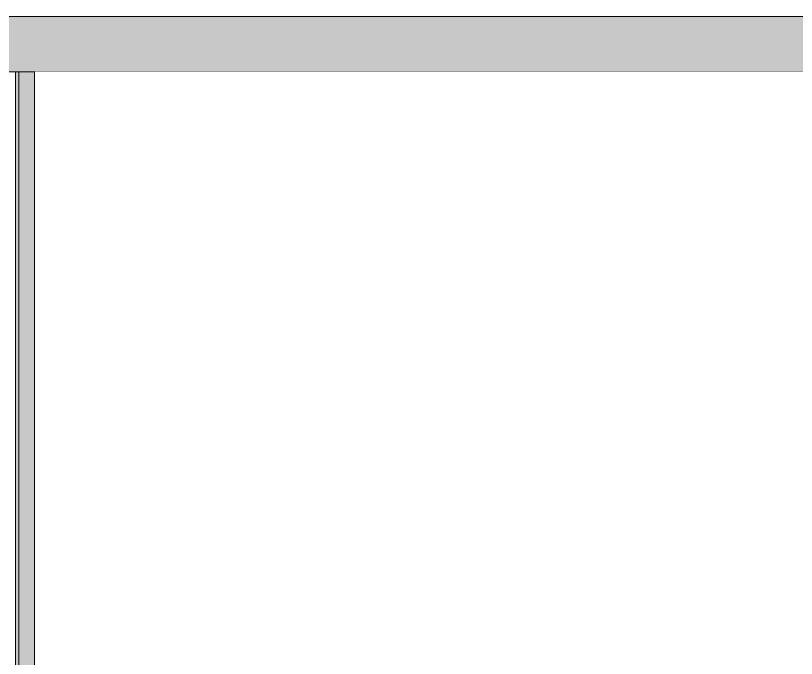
# Model space of a CAD drawing. Header units: millimetres. Extents: x -46169 to 228156, y -86316 to 18123.
# Drawn here: x 212792 to 214629, y -67914 to -66402 of the extents above; entities that cross this region are included whole.
import ezdxf

# ---------------------------------------------------------------- set-up
doc = ezdxf.new("R2010")
doc.units = ezdxf.units.MM
doc.header["$MEASUREMENT"] = 0
doc.linetypes.add('Wipeout_Contour', pattern=[1000, 0, -1000])
doc.layers.add('A-20-M_Floor_Slab', color=7, linetype='Continuous')
doc.layers.add('New_A-25-M_Wall_Int', color=7, linetype='Continuous')
for name, color, linetype, lineweight in [('A-20-M_Floor_Slab_Pen_No__146', 8, 'Continuous', 0), ('A-20-M_Floor_Slab_Pen_No__4', 7, 'Continuous', 20), ('New_A-25-M_Wall_Int_Pen_No__1', 7, 'Continuous', 13)]:
    doc.layers.add(name, color=color, linetype=linetype, lineweight=lineweight)
doc.layers.add('A-20-M_Floor_Slab_Pen_No__69', color=7, linetype='Continuous', lineweight=20, true_color=0x606060)
doc.layers.add('New_A-25-M_Wall_Int_Pen_No__107', color=7, linetype='Continuous', lineweight=15, true_color=0xa6a6a6)

# ---------------------------------------------------------------- blocks, each defined once
blk = doc.blocks.new('Section Elem_551_3', base_point=(223698.6, -82529.3))
at = {"color": 254, "linetype": 'Wipeout_Contour', "lineweight": 0, "ltscale": 893942.276635}
blk.add_wipeout([(217625.6, -66404.3), (217625.6, -66224.3), (209207.6, -66224.3), (209207.6, -66404.3)], dxfattribs=at).dxf.layer = 'A-20-M_Floor_Slab'
at = {"color": 254, "linetype": 'Wipeout_Contour', "lineweight": 0, "ltscale": 894126.471418}
blk.add_wipeout([(217625.6, -66534.3), (217625.6, -66404.3), (209207.6, -66404.3), (209207.6, -66534.3)], dxfattribs=at).dxf.layer = 'A-20-M_Floor_Slab'
at = {"layer": 'A-20-M_Floor_Slab_Pen_No__146', "linetype": 'Continuous'}
h = blk.add_hatch(dxfattribs=at)
h.set_pattern_fill('Structural_Concrete_0003', color=256, style=0, pattern_type=2)
h.set_pattern_definition([(45, (223698.64, -82529.25), (-367.423, 367.423), [50, -250]), (45, (223621, -82239.47), (-367.423, 367.423), [50, -250]), (105, (223698.64, -82529.25), (501.91, 134.486), [50, -250]), (105, (223910.8, -82317.1), (501.91, 134.486), [50, -250]), (165, (223734, -82493.9), (134.486, 501.91), [50, -250]), (165, (223946.13, -82281.76), (134.486, 501.91), [50, -250]), (45, (223663.29, -82493.89), (-70.7107, 70.7107), [0, -100, 0, -150]), (90, (223698.64, -82458.54), (-100, 0), [0, -75, 0, -125])])
h.paths.add_polyline_path([(217625.6, -66534.3), (217625.6, -66404.3), (209207.6, -66404.3), (209207.6, -66534.3)])
at = {"layer": 'A-20-M_Floor_Slab_Pen_No__4', "linetype": 'Continuous'}
blk.add_line((217624.4, -66534.3), (212836.2, -66534.3), dxfattribs=at)
at = {"layer": 'A-20-M_Floor_Slab_Pen_No__4', "linetype": 'Continuous', "flags": 128}
blk.add_lwpolyline([(212836.2, -66534.3), (212799, -66534.3), (212791.6, -66534.3), (212742, -66534.3), (212680, -66534.3), (212632.9, -66534.3), (212630.1, -66534.3), (212609.3, -66534.3), (212582, -66534.3), (212560.2, -66534.3), (212556.9, -66534.3), (212540.5, -66534.3)], dxfattribs=at)
at = {"layer": 'A-20-M_Floor_Slab_Pen_No__69', "linetype": 'Continuous'}
blk.add_line((217625.6, -66404.3), (209207.6, -66404.3), dxfattribs=at)
blk = doc.blocks.new('Section Elem_568_3', base_point=(223698.6, -82529.3))
at = {"layer": 'New_A-25-M_Wall_Int_Pen_No__107', "linetype": 'Continuous', "lineweight": 0, "true_color": 0x535353}
blk.add_hatch(color=251, dxfattribs=at).paths.add_polyline_path([(212799, -66534.3), (212791.6, -66534.3), (212791.6, -70379.3), (212799, -70379.3)])
at = {"layer": 'New_A-25-M_Wall_Int_Pen_No__1', "linetype": 'Continuous'}
for p, q in [((212791.6, -66534.3), (212791.6, -70379.3)), ((212799, -66534.3), (212799, -70379.3))]:
    blk.add_line(p, q, dxfattribs=at)
at = {"color": 254, "linetype": 'Wipeout_Contour', "lineweight": 0, "ltscale": 2708464.109097491}
blk.add_wipeout([(212836.2, -66534.3), (212836.2, -70379.3), (212886.1, -70379.3), (212886.1, -67921.3), (214268, -67921.3), (214268, -70379.3), (215486.3, -70379.3), (215486.3, -67921.3), (216868.1, -67921.3), (216868.1, -70379.3), (217175.4, -70379.3), (217175.4, -66534.3)], dxfattribs=at).dxf.layer = 'New_A-25-M_Wall_Int'
at = {"layer": 'New_A-25-M_Wall_Int_Pen_No__107', "linetype": 'Continuous'}
blk.add_hatch(color=256, dxfattribs=at).paths.add_polyline_path([(212836.2, -66534.3), (212799, -66534.3), (212799, -70379.3), (212836.2, -70379.3)])
at = {"layer": 'New_A-25-M_Wall_Int_Pen_No__1', "linetype": 'Continuous'}
blk.add_line((212836.2, -66534.3), (212836.2, -70379.3), dxfattribs=at)

msp = doc.modelspace()

# ---------------------------------------------------------------- block references
at = {"layer": 'A-20-M_Floor_Slab'}
msp.add_blockref('Section Elem_551_3', (223698.6, -82529.3), dxfattribs=at)

# ---------------------------------------------------------------- next in the draw order: block references
at = {"layer": 'New_A-25-M_Wall_Int'}
msp.add_blockref('Section Elem_568_3', (223698.6, -82529.3), dxfattribs=at)

doc.saveas('drawing.dxf')
